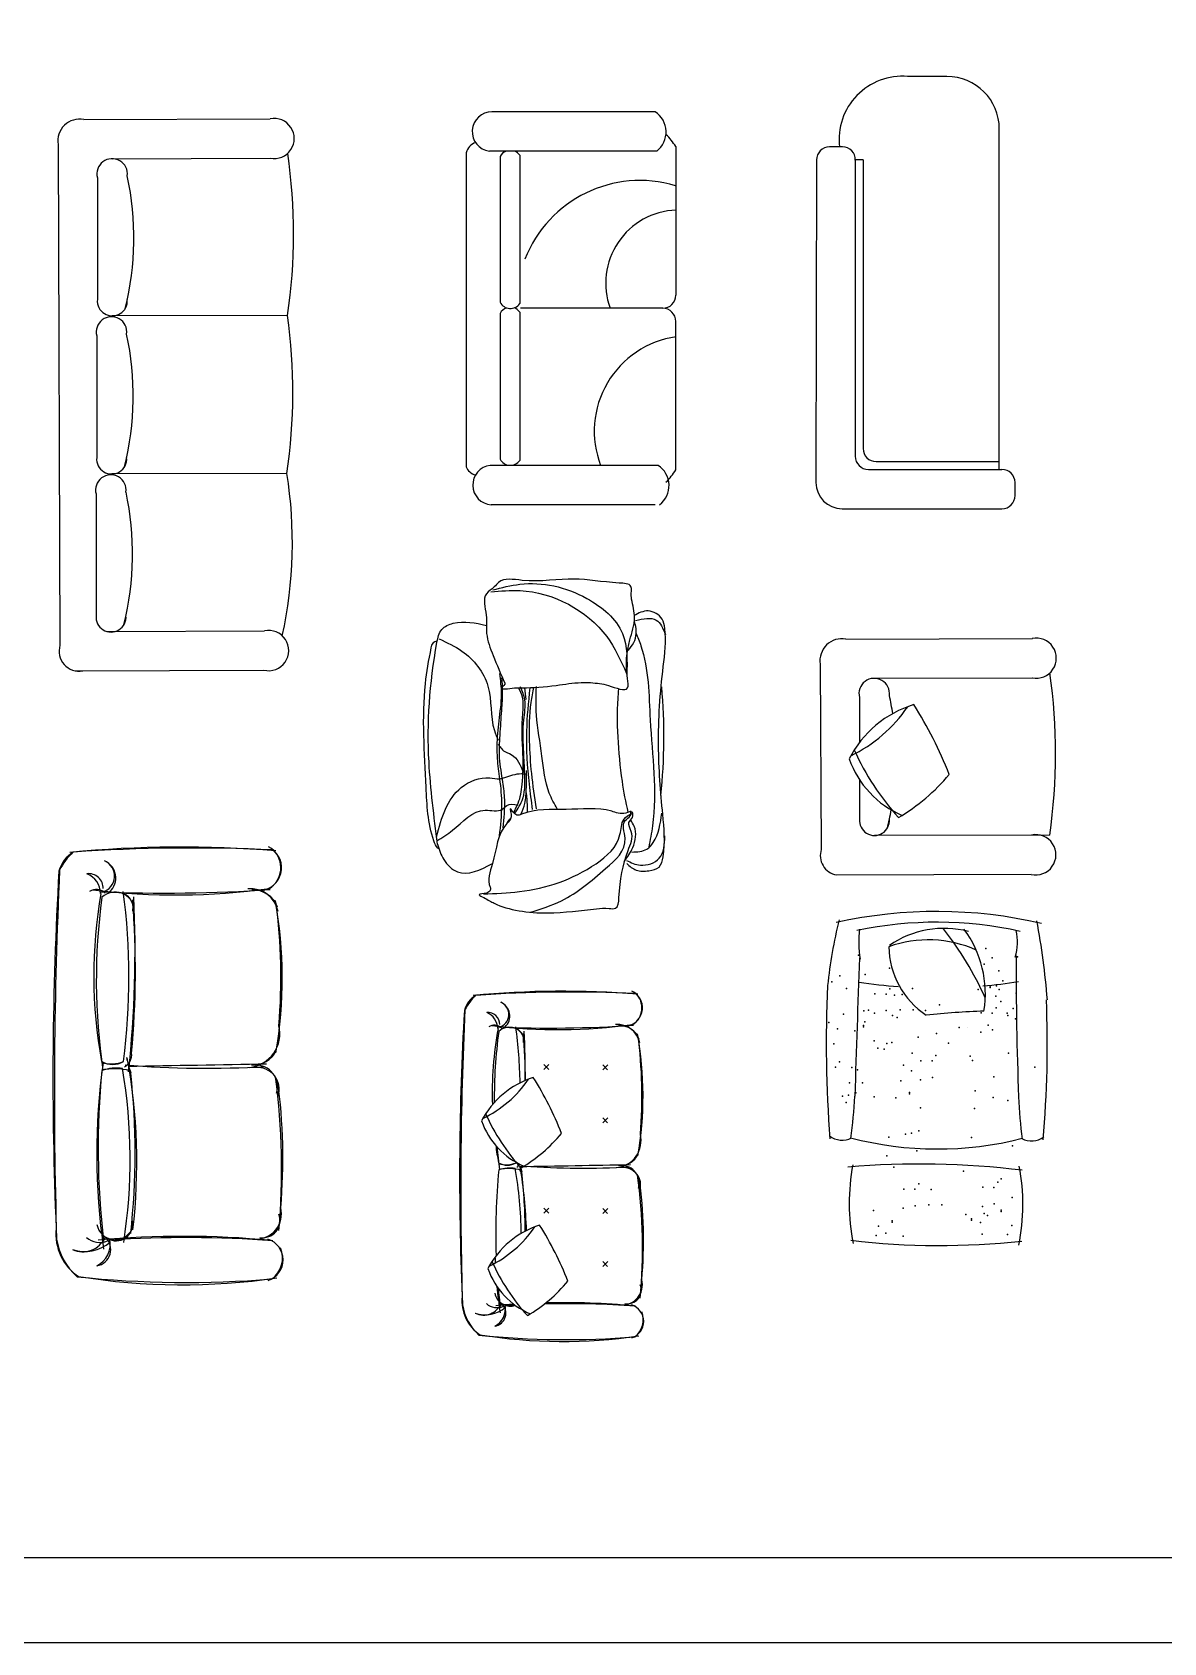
# Model space of a CAD drawing. Header units: inches. Extents: x 8.3 to 50.8, y 10.9 to 35.7.
# Drawn here: x 33.37 to 37.69, y 10.86 to 17.01 of the extents above; entities that cross this region are included whole.
import ezdxf

# ---------------------------------------------------------------- set-up
doc = ezdxf.new("R2010")
doc.units = ezdxf.units.IN
doc.header["$MEASUREMENT"] = 0
for name, color, linetype in [('02', 2, 'Continuous'), ('1', 1, 'Continuous'), ('4', 4, 'Continuous'), ('kadrbm', 4, 'Continuous')]:
    doc.layers.add(name, color=color, linetype=linetype)

# ---------------------------------------------------------------- blocks, each defined once
blk = doc.blocks.new('kadrbm')
at = {"layer": 'kadrbm', "color": 4}
blk.add_lwpolyline([(0, 0), (0, 24.7972), (21, 24.7972), (21, 0), (0, 0)], close=True, dxfattribs=at)
blk.add_lwpolyline([(20.6631, 0.3257), (20.6631, 24.4603), (0.3369, 24.4603), (0.3369, 0.3257), (20.6631, 0.3257)], dxfattribs=at)

msp = doc.modelspace()

# ---------------------------------------------------------------- linework, layer by layer
at = {"layer": '02'}
for p, q in [((36.8668, 16.8417), (36.7168, 16.8417)), ((33.5708, 16.6779), (34.2827, 16.68)), ((35.7528, 16.707), (35.1295, 16.707)), ((37.0668, 15.3417), (37.0668, 16.6417)), ((33.4724, 16.5821), (33.4798, 14.6703)), ((35.0305, 16.551), (35.0305, 15.352)), ((35.7584, 16.557), (35.1195, 16.557)), ((35.2355, 16.5413), (35.2355, 15.9747)), ((35.8315, 16.574), (35.8315, 16.007)), ((36.4685, 16.573), (36.4185, 16.573)), ((33.679, 16.5279), (34.2827, 16.53)), ((35.1605, 16.5363), (35.1605, 15.9796)), ((36.3685, 16.523), (36.3668, 15.2917)), ((36.5168, 16.523), (36.5168, 15.3917)), ((36.5468, 16.523), (36.5168, 16.523)), ((36.5468, 16.523), (36.5468, 15.4217)), ((33.6225, 16.4549), (33.6225, 15.9902)), ((34.3489, 15.9295), (33.6797, 15.9279)), ((35.1605, 15.9373), (35.1605, 15.3809)), ((35.2355, 15.9423), (35.2355, 15.376)), ((35.7815, 15.957), (35.2378, 15.957)), ((35.8315, 15.34), (35.8315, 15.907)), ((33.62, 15.8514), (33.62, 15.3867)), ((34.3464, 15.3261), (33.6772, 15.3244)), ((35.764, 15.357), (35.1225, 15.357)), ((36.5668, 15.3417), (37.0768, 15.3417)), ((36.5968, 15.3717), (37.0668, 15.3717)), ((37.1268, 15.2417), (37.1268, 15.2917)), ((33.6175, 15.2479), (33.6175, 14.7832)), ((35.7526, 15.207), (35.1265, 15.207)), ((36.4668, 15.1917), (37.0768, 15.1917)), ((33.6589, 14.7232), (34.2606, 14.7252)), ((36.4811, 14.6941), (37.193, 14.6961)), ((33.5374, 14.5732), (34.2585, 14.5752)), ((36.3827, 14.5983), (36.3871, 13.8908)), ((36.5893, 14.5441), (37.193, 14.5461)), ((36.5328, 14.4711), (36.5328, 14.2992)), ((36.5328, 14.1574), (36.5328, 14.0064)), ((37.2592, 13.9457), (36.59, 13.9441)), ((36.4448, 13.7937), (37.1882, 13.7958)), ((35.3464, 13.0692), (35.3274, 13.0506)), ((35.3462, 13.0504), (35.3276, 13.0694)), ((35.5713, 13.0682), (35.5523, 13.0496)), ((35.5711, 13.0494), (35.5525, 13.0684)), ((35.5713, 12.8658), (35.5523, 12.8473)), ((35.5711, 12.847), (35.5525, 12.866)), ((35.3464, 12.521), (35.3274, 12.5024)), ((35.3462, 12.5022), (35.3276, 12.5212)), ((35.5713, 12.52), (35.5523, 12.5015)), ((35.5711, 12.5013), (35.5525, 12.5202)), ((36.4839, 12.5), (36.4839, 12.5)), ((35.5713, 12.3177), (35.5523, 12.2991)), ((35.5711, 12.2989), (35.5525, 12.3179))]:
    msp.add_line(p, q, dxfattribs=at)
for centre, radius, start, end in [((36.6958, 16.602), 0.2406, 85.00488, 186.92689), ((36.8668, 16.6417), 0.2, 0, 90), ((33.5557, 16.595), 0.0843, 79.69174, 188.75143), ((34.2978, 16.605), 0.0765, 258.6335, 101.3665), ((35.1294, 16.6316), 0.0753, 89.96487, 262.40698), ((35.7025, 16.63), 0.092, 307.48824, 56.82012), ((35.6385, 16.4568), 0.2257, 31.26666, 46.4737), ((32.2452, 16.24), 2.1266, 351.60494, 8.33873), ((35.09, 16.5323), 0.0624, 111.65925, 162.61689), ((35.1995, 16.516), 0.044, 111.27997, 152.4198), ((35.1995, 16.516), 0.044, 35.0968, 68.72003), ((36.4185, 16.523), 0.05, 90, 180), ((36.4697, 16.5258), 0.0472, 356.57252, 91.41901), ((33.679, 16.4696), 0.0584, 352.67477, 194.51812), ((32.6377, 16.2262), 1.1243, 346.08667, 12.11437), ((33.6797, 15.9853), 0.0574, 175.10925, 4.89075), ((35.7815, 16.007), 0.05, 270, 0), ((32.2427, 15.6365), 2.1266, 351.60494, 7.92006), ((35.1995, 16), 0.044, 207.5802, 324.9032), ((35.1995, 15.917), 0.044, 109.40704, 152.4198), ((35.1995, 15.917), 0.044, 35.0968, 70.59296), ((35.7815, 15.907), 0.05, 0, 90), ((33.6765, 15.8661), 0.0584, 352.67477, 194.51812), ((32.6352, 15.6227), 1.1243, 346.08667, 12.11437), ((33.6772, 15.3818), 0.0574, 175.10925, 4.89075), ((35.1995, 15.4013), 0.044, 207.5802, 324.9032), ((36.5668, 15.3917), 0.05, 180, 270), ((36.5968, 15.4217), 0.05, 179.99971, 270), ((33.674, 15.2626), 0.0584, 352.67477, 194.51812), ((32.6869, 15.063), 1.6803, 347.7439, 9.00597), ((35.0773, 15.3701), 0.0502, 201.12005, 257.29858), ((35.1315, 15.2822), 0.0754, 96.88897, 266.16608), ((35.7136, 15.28), 0.092, 307.48824, 56.82012), ((35.6385, 15.4571), 0.2257, 313.5263, 328.73334), ((37.0768, 15.2917), 0.05, 0, 90), ((32.6327, 15.0192), 1.1243, 346.08667, 12.11437), ((36.4668, 15.2917), 0.1, 180, 270), ((37.0768, 15.2417), 0.05, 270, 0), ((33.6747, 14.7783), 0.0574, 175.10925, 4.89075), ((34.2765, 14.65), 0.0769, 256.46934, 101.90763), ((37.208, 14.6211), 0.0765, 258.6335, 101.3665), ((33.552, 14.6475), 0.0757, 162.48796, 281.08917), ((36.466, 14.6111), 0.0843, 79.69174, 188.75143), ((33.6828, 14.323), 2.1034, 353.82262, 5.14852), ((36.5893, 14.4857), 0.0584, 352.67477, 194.51812), ((35.1554, 14.2561), 2.1266, 351.60494, 8.33873), ((35.548, 14.2423), 1.1243, 8.54543, 12.11437), ((36.8612, 14.0489), 0.4129, 107.0126, 152.9429), ((35.4354, 13.615), 1.5459, 21.33709, 32.41765), ((36.8409, 14.3594), 0.3684, 199.45006, 246.76991), ((36.3173, 14.6364), 0.7225, 300.30685, 320.5663), ((35.548, 14.2423), 1.1243, 346.08667, 349.72696), ((36.59, 14.0015), 0.0574, 175.10925, 4.89075), ((33.9445, 9.3911), 4.5088, 85.43246, 95.43098), ((34.2374, 13.8211), 0.0884, 284.63788, 64.30948), ((37.2062, 13.8705), 0.0769, 256.46934, 101.90763), ((33.5971, 13.7733), 0.1263, 121.88171, 163.96721), ((33.7021, 13.6989), 0.2505, 133.54618, 153.14353), ((33.9843, 7.2786), 6.6176, 87.31429, 93.93295), ((33.6254, 13.7891), 0.0627, 284.78136, 67.59217), ((33.6225, 13.782), 0.0703, 312.31343, 67.61024), ((34.2289, 13.821), 0.0942, 303.04105, 46.06525), ((36.4573, 13.8668), 0.0741, 161.07447, 260.29912), ((47.0701, 13.0214), 13.6171, 176.68762, 182.43286), ((51.335, 12.9605), 17.8767, 177.2697, 181.7875), ((33.5892, 13.743), 0.0554, 358.0108, 96.55846), ((33.5512, 13.7203), 0.0839, 1.18396, 67.82163), ((33.6186, 13.6905), 0.0474, 44.39377, 123.58565), ((33.9219, 16.2958), 2.5788, 262.98362, 277.98903), ((35.4096, 13.4086), 1.8009, 169.94664, 190.45572), ((33.8839, 19.5043), 5.7802, 267.50734, 273.9592), ((33.6905, 13.6543), 0.0736, 6.1174, 133.1189), ((33.7006, 13.6683), 0.0583, 347.62255, 80.30943), ((31.2088, 13.4023), 2.5342, 352.72451, 7.44721), ((34.2066, 13.633), 0.1082, 10.97559, 94.97468), ((34.2166, 13.636), 0.1002, 19.82281, 92.49854), ((35.9354, 13.3918), 2.3169, 172.15508, 188.52202), ((29.453, 13.5013), 4.3135, 353.88721, 2.76525), ((30.2993, 13.4294), 3.4686, 354.76442, 4.45597), ((32.6818, 13.3993), 1.647, 350.0543, 10.4167), ((32.1245, 13.4016), 2.199, 355.20718, 7.55097), ((36.8281, 11.8738), 1.78, 77.00511, 102.45777), ((38.3561, 13.1622), 1.9563, 166.39645, 173.8721), ((36.8282, 12.1488), 1.4642, 77.45482, 102.02784), ((36.8559, 13.2233), 0.3663, 75.32398, 124.78905), ((34.4728, 13.098), 2.7862, 4.5088, 10.77255), ((36.9456, 13.5365), 0.4154, 173.06182, 188.92977), ((36.796, 13.0971), 0.4484, 65.93687, 109.66284), ((36.6007, 13.3406), 0.4129, 350.69306, 36.64754), ((36.9443, 13.5364), 0.1922, 342.88767, 13.55955), ((157.2, 9.2479), 120.7415, 177.9926, 178.243588), ((36.9627, 13.5231), 0.3176, 180.68359, 236.61203), ((51.5009, 13.4741), 14.3703, 179.9564, 182.10671), ((35.399, 9.7424), 3.607, 85.43246, 95.43098), ((35.4308, 8.0523), 5.294, 87.31429, 93.93295), ((35.6333, 13.2863), 0.0708, 284.63788, 64.30948), ((41.2997, 13.1508), 4.8937, 177.42141, 184.27853), ((35.121, 13.2481), 0.101, 121.88171, 163.96721), ((35.2051, 13.1886), 0.2004, 133.54618, 153.14353), ((35.1437, 13.2607), 0.0502, 284.78136, 67.59217), ((35.1414, 13.2551), 0.0563, 312.31343, 67.61024), ((35.6266, 13.2862), 0.0754, 303.04105, 46.06525), ((33.1567, 13.1435), 4.0935, 354.93175, 2.42939), ((45.8995, 12.6466), 10.8937, 176.68762, 182.43286), ((49.3114, 12.5979), 14.3014, 177.2697, 181.7875), ((35.1147, 13.2238), 0.0443, 358.0108, 96.55846), ((35.0843, 13.2057), 0.0671, 1.18396, 67.82163), ((35.3809, 15.2661), 2.0631, 262.98362, 277.98903), ((35.6087, 13.1358), 0.0865, 10.97559, 94.97468), ((37.1235, 10.1474), 3.1286, 92.1119, 96.15716), ((34.1892, 13.1876), 0.1303, 276.58671, 13.45107), ((35.1382, 13.1819), 0.0379, 44.39377, 123.58565), ((36.5711, 12.9563), 1.4407, 169.94664, 181.59031), ((36.9917, 12.9429), 1.8535, 172.15508, 180.55852), ((35.3505, 17.8329), 4.6241, 267.50734, 273.9592), ((35.1958, 13.1529), 0.0589, 6.1174, 133.1189), ((35.2039, 13.1641), 0.0466, 347.62255, 80.30943), ((33.2105, 12.9513), 2.0273, 1.37312, 7.44721), ((32.4828, 12.973), 2.7749, 0.7456, 4.45597), ((31.8058, 13.0305), 3.4508, 359.63856, 2.76525), ((35.6167, 13.1382), 0.0801, 19.82281, 92.49854), ((34.3888, 12.9489), 1.3176, 350.0543, 10.4167), ((33.943, 12.9507), 1.7592, 355.20718, 7.55097), ((33.7013, 13.1069), 0.0524, 299.13127, 6.60847), ((34.2193, 13.1632), 0.0951, 264.92344, 335.63742), ((36.1265, 12.7274), 2.5064, 172.0078, 188.30671), ((36.6466, 12.7505), 3.0211, 174.36393, 186.74912), ((33.6814, 13.1536), 0.0836, 239.83188, 299.46797), ((33.6753, 13.195), 0.123, 253.31083, 292.61636), ((33.6907, 12.8471), 0.2064, 74.04794, 104.20605), ((33.694, 12.8863), 0.1696, 81.53624, 108.34934), ((31.6755, 12.7085), 2.0724, 351.15817, 9.60009), ((34.0412, 16.9181), 3.8625, 265.36553, 273.2873), ((34.5944, 13.3037), 0.8853, 193.52397, 197.46375), ((31.5602, 12.6946), 2.213, 353.35977, 10.44345), ((819.282, -44028.2603), 44048.3272, 91.02115814, 91.02184527), ((30.9844, 12.7313), 2.7824, 353.67086, 6.32914), ((34.2271, 12.9846), 0.0835, 343.4437, 91.82282), ((34.2331, 12.9742), 0.0842, 342.93165, 95.10915), ((31.7151, 12.6715), 2.6113, 354.82447, 7.71479), ((32.1196, 12.7122), 2.2113, 355.07811, 7.69498), ((35.3839, 12.7039), 0.3303, 107.0126, 152.9429), ((34.2433, 12.3568), 1.2367, 21.33709, 32.41765), ((33.9047, 13.1086), 2.6155, 352.94742, 356.49441), ((39.7525, 13.0778), 2.6155, 182.89193, 186.43892), ((35.3677, 12.9523), 0.2947, 199.45006, 246.76991), ((34.9488, 13.174), 0.578, 300.30685, 320.5663), ((35.5947, 12.7795), 0.1042, 276.58671, 13.45107), ((36.4667, 12.8613), 0.0802, 232.81905, 296.71804), ((37.1891, 12.8579), 0.0802, 242.6683, 306.56729), ((36.5711, 12.9563), 1.4407, 187.80299, 190.45572), ((36.9917, 12.9429), 1.8535, 185.77953, 188.52202), ((35.6188, 12.76), 0.0761, 264.92344, 335.63742), ((36.8299, 14.0622), 1.3149, 255.3989, 284.2993), ((37.5607, 12.4298), 2.4169, 174.36393, 182.12187), ((35.1885, 12.7523), 0.0669, 239.83188, 299.46797), ((35.1836, 12.7854), 0.0984, 253.31083, 292.61636), ((35.1959, 12.5072), 0.1651, 74.04794, 104.20605), ((35.1986, 12.5385), 0.1357, 81.53624, 108.34934), ((33.5838, 12.3962), 1.6579, 1.00607, 9.60009), ((33.2105, 12.9513), 2.0273, 352.72451, 352.77255), ((35.2044, 12.715), 0.0419, 299.13127, 312.01414), ((35.4763, 15.7639), 3.09, 265.36553, 265.4784), ((663.669, -35220.3788), 35238.6617, 91.02115814, 91.02184527), ((31.8058, 13.0305), 3.4508, 353.88721, 354.12153), ((33.4916, 12.3851), 1.7704, 1.64583, 9.52678), ((35.9189, 12.8724), 0.7082, 195.96247, 197.46375), ((35.4763, 15.7639), 3.09, 265.84252, 273.2873), ((35.6251, 12.6172), 0.0668, 343.4437, 91.82282), ((35.6299, 12.6088), 0.0674, 342.93165, 95.10915), ((36.7632, 9.4662), 3.2236, 83.02612, 94.88064), ((37.3026, 12.5405), 0.8088, 169.54862, 190.99576), ((36.411, 12.5347), 0.7461, 348.05699, 11.32935), ((33.0309, 12.4145), 2.2259, 0.49489, 6.32914), ((33.6155, 12.3667), 2.089, 354.82447, 7.71479), ((33.939, 12.3992), 1.769, 355.07811, 7.69498), ((34.2295, 12.4991), 0.096, 267.65794, 14.09744), ((34.2537, 12.4748), 0.0665, 260.26169, 21.01149), ((33.6595, 12.4225), 0.1953, 173.87925, 237.10928), ((33.6905, 12.4715), 0.0707, 190.62162, 334.61528), ((33.6944, 12.46), 0.0634, 237.73663, 11.49978), ((35.4081, 12.1401), 0.3303, 107.0126, 152.9429), ((34.2675, 11.793), 1.2367, 21.33709, 32.41765), ((33.7033, 12.4389), 0.239, 188.65495, 228.71038), ((33.567, 12.4477), 0.093, 244.87152, 336.7247), ((33.5747, 12.5027), 0.147, 251.24727, 311.13483), ((33.6312, 12.4643), 0.0742, 227.72028, 294.44608), ((33.6109, 12.3632), 0.0629, 279.29162, 47.62886), ((33.5763, 12.3859), 0.0958, 297.84326, 9.86837), ((33.9499, 8.7411), 3.6725, 84.74224, 95.06529), ((33.9658, 7.9453), 4.4636, 85.80271, 93.78915), ((34.2494, 12.3242), 0.0825, 287.71573, 72.84284), ((34.2302, 12.3313), 0.0996, 306.0678, 22.6723), ((36.8397, 15.3136), 2.9349, 263.34649, 276.13169), ((37.1446, 12.4114), 2.0051, 182.2017, 182.84822), ((33.9633, 16.2755), 4.0378, 264.0627, 274.62528), ((33.9471, 14.713), 2.4843, 260.80787, 278.3514), ((35.3919, 12.3885), 0.2947, 199.45006, 246.76991), ((34.973, 12.6101), 0.578, 300.30685, 320.5663), ((35.627, 12.2287), 0.0768, 267.65794, 14.09744), ((35.171, 12.1675), 0.1563, 173.87925, 237.10928), ((35.1958, 12.2067), 0.0566, 190.62162, 289.19299), ((37.1446, 12.4114), 2.0051, 185.4058, 188.30671), ((37.5607, 12.4298), 2.4169, 185.08707, 186.74912), ((35.6463, 12.2093), 0.0532, 260.26169, 21.01149), ((35.206, 12.1806), 0.1912, 188.65495, 228.71038), ((35.097, 12.1876), 0.0744, 244.87152, 336.7247), ((35.1032, 12.2316), 0.1176, 251.24727, 311.13483), ((35.1483, 12.2009), 0.0594, 227.72028, 294.44608), ((35.1321, 12.12), 0.0503, 279.29162, 47.62886), ((35.1045, 12.1382), 0.0767, 297.84326, 9.86837), ((35.4033, 9.2223), 2.938, 93.71005, 95.06529), ((35.1989, 12.1974), 0.0507, 237.73663, 292.23873), ((35.416, 8.5857), 3.5709, 93.19084, 93.78915), ((35.416, 8.5857), 3.5709, 85.80271, 91.38032), ((35.4033, 9.2223), 2.938, 84.74224, 91.33354), ((35.6429, 12.0888), 0.066, 287.71573, 72.84284), ((35.6276, 12.0945), 0.0797, 306.0678, 22.6723), ((35.414, 15.2498), 3.2303, 264.0627, 274.62528), ((35.4011, 13.9999), 1.9875, 260.80787, 278.3514)]:
    msp.add_arc(centre, radius, start, end, dxfattribs=at)
for points, start_tangent, end_tangent in [([(35.1784, 14.5261), (35.1337, 14.6317), (35.1091, 14.7153), (35.1073, 14.7855), (35.108, 14.867), (35.1382, 14.893), (35.1546, 14.9103), (35.2442, 14.9182), (35.4434, 14.9232), (35.615, 14.908), (35.6602, 14.8951), (35.6611, 14.8586), (35.6627, 14.8463), (35.6736, 14.7753), (35.6561, 14.6906), (35.6467, 14.5437), (35.6476, 14.5072), (35.5744, 14.5166), (35.5405, 14.5241), (35.4703, 14.528), (35.3751, 14.5171), (35.2463, 14.5082), (35.2154, 14.5074), (35.1677, 14.509), (35.1784, 14.5261)], (-0.400662, 0.916226), (-0.400662, 0.916226)), ([(35.1225, 13.7468), (35.1315, 13.8369), (35.1865, 13.9899), (35.2027, 14.0156), (35.1991, 14.0464), (35.225, 14.0218), (35.2417, 14.025), (35.4125, 14.0434), (35.5866, 14.0366), (35.6401, 14.0296), (35.6653, 14.033), (35.6658, 14.0134), (35.6523, 13.9934), (35.6613, 13.9599), (35.6492, 13.8866), (35.6145, 13.706), (35.6017, 13.6663), (35.5764, 13.6657), (35.5288, 13.6645), (35.3411, 13.6484), (35.1381, 13.6854), (35.0983, 13.7068), (35.0812, 13.7176), (35.1091, 13.724), (35.1228, 13.7356), (35.1225, 13.7468)], (-0.448759, 0.893653), (-0.448759, 0.893653))]:
    msp.add_spline(points, degree=3, dxfattribs=dict(at, start_tangent=start_tangent, end_tangent=end_tangent))
for points in [[(35.1256, 14.874), (35.2367, 14.8792), (35.5676, 14.7037), (35.6435, 14.5629)], [(35.1327, 14.8814), (35.2361, 14.9034), (35.4914, 14.8494), (35.6278, 14.7149), (35.6443, 14.5546)], [(34.9219, 13.9111), (34.889, 14.2251), (34.9195, 14.6808), (34.9375, 14.7306), (34.9818, 14.7542), (35.1083, 14.7462)], [(35.644, 13.8367), (35.6803, 13.8117), (35.7289, 13.8097), (35.7674, 13.8236), (35.7826, 13.8629), (35.7817, 14.0249), (35.7654, 14.287), (35.7836, 14.5889), (35.7896, 14.7349), (35.779, 14.7703), (35.7263, 14.8013), (35.6717, 14.7837)], [(35.65, 14.6509), (35.6709, 14.6803), (35.6763, 14.7509), (35.6725, 14.7617)], [(35.6773, 14.7646), (35.7571, 14.7666), (35.7923, 14.7119)], [(35.6792, 14.7178), (35.6982, 14.6685), (35.7338, 14.3852), (35.7424, 13.9804), (35.7284, 13.9001)], [(34.9281, 14.6943), (35.0148, 14.6479), (35.1141, 14.5142), (35.1385, 14.3452), (35.1529, 14.3076)], [(35.1582, 13.9426), (35.1671, 14.0597), (35.1598, 14.1597), (35.1507, 14.2382), (35.1495, 14.2858), (35.1566, 14.3814), (35.1659, 14.4842), (35.1591, 14.5628)], [(35.1719, 13.9739), (35.1781, 14.0803), (35.1713, 14.148), (35.1587, 14.2399), (35.1603, 14.327), (35.1669, 14.4219), (35.1701, 14.4937), (35.1675, 14.5462)], [(35.3788, 14.0456), (35.3483, 14.1053), (35.3205, 14.2473), (35.2996, 14.4041), (35.2992, 14.513)], [(35.2114, 14.0312), (35.2296, 14.0675), (35.2445, 14.1383), (35.2479, 14.2562), (35.2445, 14.3394), (35.2476, 14.415), (35.2462, 14.4726), (35.2312, 14.5081)], [(35.2537, 14.5081), (35.2582, 14.4629)], [(35.2846, 14.0432), (35.2725, 14.1396), (35.2625, 14.3427), (35.2752, 14.5075)], [(35.299, 14.046), (35.2811, 14.181), (35.2731, 14.3042), (35.279, 14.452), (35.2896, 14.5103)], [(35.1532, 14.292), (35.1602, 14.2832), (35.1739, 14.2679), (35.2033, 14.253), (35.2497, 14.185)], [(35.2411, 14.0262), (35.2547, 14.0659), (35.2608, 14.1268), (35.2609, 14.1918)], [(35.2657, 14.0345), (35.2626, 14.0918), (35.2604, 14.1105)], [(34.9194, 13.9238), (34.9787, 13.9638), (35.1039, 14.0406), (35.1685, 14.0445), (35.186, 14.0584), (35.2283, 14.0617)], [(35.0969, 13.7214), (35.2345, 13.7297), (35.5269, 13.8364), (35.6183, 13.9476), (35.6338, 14.0061), (35.6646, 14.0286)], [(35.2752, 13.6509), (35.395, 13.6951), (35.5636, 13.818), (35.638, 13.9336), (35.6387, 14.0014), (35.6576, 14.0188), (35.6595, 14.0382)], [(35.6636, 13.881), (35.7213, 13.8922), (35.7449, 13.917), (35.7783, 14.0291)], [(35.6344, 13.8447), (35.6674, 13.8979), (35.6725, 13.9793), (35.6593, 14.0025)], [(34.9219, 13.9111), (34.9458, 13.8518), (34.9975, 13.8054), (35.1315, 13.8369)], [(35.6426, 13.849), (35.6963, 13.831), (35.7681, 13.8571), (35.7902, 13.9423)]]:
    msp.add_spline(points, degree=3, dxfattribs=at)
for points, knots in [([(34.9275, 13.8932), (34.9258, 13.8941), (34.9156, 13.9004), (34.884, 13.9829), (34.8772, 14.1879), (34.8581, 14.4428), (34.8891, 14.619), (34.9018, 14.6803), (34.9144, 14.6862), (34.9208, 14.6876)], [17.99656, 17.99656, 17.99656, 17.99656, 24.654541, 59.355785, 289.542515, 728.551681, 882.30278, 904.288941, 924.788376, 924.788376, 924.788376, 924.788376]), ([(35.2154, 14.0279), (35.229, 14.0461), (35.2587, 14.0944), (35.2546, 14.1838), (35.2495, 14.2825), (35.2464, 14.3732), (35.2625, 14.4547), (35.2453, 14.495), (35.2384, 14.5113)], [49.606189, 49.606189, 49.606189, 49.606189, 124.052713, 239.571345, 333.3214, 456.942517, 542.38691, 600.329448, 600.329448, 600.329448, 600.329448]), ([(35.6501, 14.0326), (35.64, 14.0714), (35.6141, 14.2227), (35.6041, 14.3811), (35.613, 14.4979), (35.6133, 14.5023)], [89.052228, 89.052228, 89.052228, 89.052228, 222.96578, 599.021538, 613.61065, 613.61065, 613.61065, 613.61065]), ([(34.9182, 13.9394), (34.9367, 14.0121), (34.9684, 14.1219), (35.0957, 14.173), (35.1532, 14.1572), (35.1928, 14.1695), (35.2256, 14.1831), (35.2528, 14.1794), (35.2588, 14.1785)], [14.22546, 14.22546, 14.22546, 14.22546, 248.732969, 375.734785, 418.155281, 441.003934, 511.971111, 531.951261, 531.951261, 531.951261, 531.951261])]:
    msp.add_open_spline(points, degree=3, knots=knots, dxfattribs=at)
msp.add_open_spline([(35.1865, 13.9922), (35.1916, 13.9982), (35.1967, 14.0043), (35.2017, 14.0104)], degree=3, dxfattribs=at)
for p in [(36.5294, 13.487), (37.0148, 13.513), (37.0402, 13.4765), (37.1361, 13.4809), (36.4584, 13.4084), (36.5542, 13.4128), (36.6475, 13.438), (37.0092, 13.4534), (37.0649, 13.4275), (36.4273, 13.3852), (36.4831, 13.3594), (36.649, 13.3588), (36.7357, 13.3593), (36.9865, 13.3563), (37.0319, 13.3693), (37.0319, 13.3642), (37.0563, 13.3707), (37.0667, 13.3562), (37.08, 13.3896), (36.5917, 13.3393), (36.6342, 13.3384), (36.667, 13.3348), (36.6961, 13.3374), (36.8382, 13.2979), (37.0534, 13.3302), (37.0546, 13.2863), (37.0733, 13.3106), (37.1197, 13.283), (37.1314, 13.3422), (36.4158, 13.2298), (36.4715, 13.262), (36.5496, 13.2741), (36.5537, 13.2325), (36.5667, 13.2769), (36.5903, 13.266), (36.6353, 13.2753), (36.6584, 13.2568), (36.6771, 13.2488), (36.6881, 13.2791), (36.7375, 13.2787), (36.7848, 13.276), (36.9973, 13.2668), (37.0246, 13.2202), (37.0398, 13.2658), (37.0969, 13.2662), (37.099, 13.2565), (37.1292, 13.2444), (36.4489, 13.2061), (36.5151, 13.198), (36.5481, 13.2131), (36.5482, 13.2182), (36.5895, 13.1595), (36.7569, 13.174), (36.8267, 13.1883), (36.9131, 13.2115), (36.9959, 13.1935), (37.0409, 13.2027), (36.4346, 13.1492), (36.6032, 13.1318), (36.6275, 13.1277), (36.6368, 13.1496), (36.6566, 13.1536), (36.7345, 13.1134), (36.825, 13.104), (36.873, 13.1515), (36.9557, 13.1021), (37.1024, 13.1133), (36.4415, 13.0592), (36.4563, 13.0797), (36.5034, 13.0582), (36.5252, 13.049), (36.7011, 13.0669), (36.732, 13.0461), (36.7677, 13.0844), (36.8102, 13.0835), (36.9648, 13.0845), (37.2021, 13.0599), (36.4954, 13), (36.5448, 12.9995), (36.6914, 13.0073), (36.7662, 13.0111), (36.8113, 13.0204), (37.0459, 13.0224), (36.4678, 12.9488), (36.4818, 12.9248), (36.4907, 12.9524), (36.5186, 12.9613), (36.5894, 12.9461), (36.6721, 12.9426), (36.7241, 12.9583), (36.7242, 12.9633), (36.9747, 12.969), (37.0438, 12.9444), (37.0992, 12.932), (36.7655, 12.9046), (36.9723, 12.9017), (36.6455, 12.7922), (36.7081, 12.8044), (36.731, 12.808), (36.7589, 12.8169), (36.9611, 12.7911), (36.7517, 12.7404), (37.1174, 12.7593), (36.6367, 12.7216), (36.6645, 12.6783), (36.7591, 12.6139), (36.9303, 12.6619), (37.0612, 12.6208), (37.0738, 12.6332), (36.7017, 12.5943), (36.7442, 12.5934), (36.8062, 12.5925), (37.0039, 12.6012), (37.0464, 12.6003), (37.1158, 12.5619), (36.5858, 12.5121), (36.7003, 12.5211), (36.7453, 12.5303), (36.7982, 12.5342), (36.8475, 12.5338), (36.939, 12.4969), (37.0024, 12.5279), (37.0084, 12.5005), (37.0216, 12.4934), (37.0474, 12.5372), (37.0737, 12.5141), (37.0737, 12.5091), (36.6061, 12.4525), (36.6333, 12.4258), (36.6582, 12.4732), (36.6582, 12.4682), (36.9603, 12.4801), (36.9603, 12.4751), (36.9951, 12.467), (37.0017, 12.4214), (37.115, 12.4554), (36.5961, 12.4173), (36.6995, 12.4145), (37.0986, 12.4208)]:
    msp.add_point(p, dxfattribs=at)
at = {"layer": '1'}
for p, q in [((36.9446, 13.2122), (36.9446, 13.2122)), ((36.9749, 12.39), (36.9749, 12.39))]:
    msp.add_line(p, q, dxfattribs=at)
at = {"layer": '4'}
for centre, radius, start, end in [((35.6954, 15.9725), 0.4722, 73.3841, 158.70502), ((35.8434, 16.0524), 0.2797, 92.24328, 199.95452), ((35.8838, 15.4879), 0.3637, 98.11103, 201.10077), ((36.2556, 14.7511), 0.5589, 295.90051, 325.65125), ((37.4038, 14.669), 0.9757, 204.08153, 222.27682), ((35.8108, 12.7785), 1.3204, 24.39849, 37.82119), ((36.778, 14.9087), 1.5442, 260.80592, 266.43742), ((36.878, 14.9086), 1.5442, 274.68923, 279.75509), ((34.8994, 13.2657), 0.4471, 295.90051, 325.65125), ((35.818, 13.2), 0.7806, 204.08153, 222.27682), ((34.9236, 12.7019), 0.4471, 295.90051, 325.65125), ((35.8422, 12.6362), 0.7806, 204.08153, 222.27682)]:
    msp.add_arc(centre, radius, start, end, dxfattribs=at)

# ---------------------------------------------------------------- block references
at = {"layer": 'kadrbm'}
msp.add_blockref('kadrbm', (29.7744, 10.862), dxfattribs=at)

doc.saveas('drawing.dxf')
